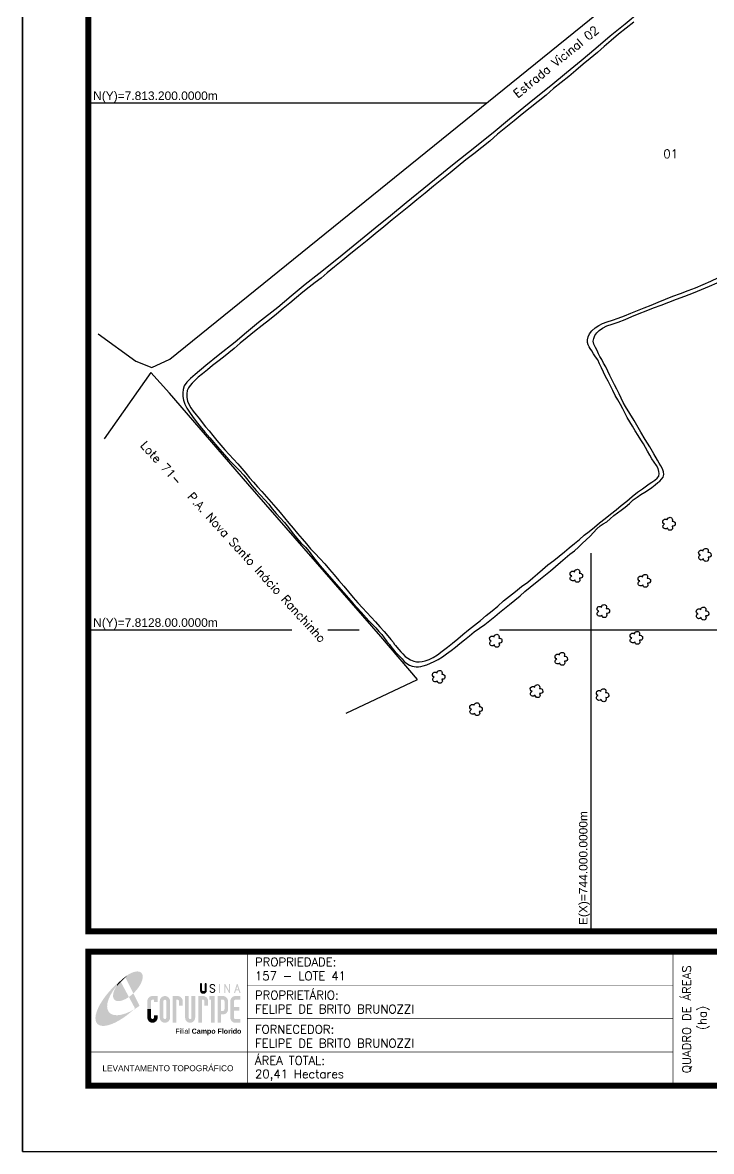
# Model space of a CAD drawing. Extents: x 743568 to 744618, y 7812404 to 7813889.
# Drawn here: x 743568 to 744091, y 7812404 to 7813261 of the extents above; entities that cross this region are included whole.
import ezdxf
from ezdxf.enums import TextEntityAlignment as Align

# ---------------------------------------------------------------- set-up
doc = ezdxf.new("R2010")
doc.units = 0
doc.linetypes.add('CONTINUO', pattern=[0])
doc.linetypes.add('LIN0', pattern=[0])
for name, color, linetype in [('0114000157', 1, 'Continuous'), ('0114000157001', 5, 'Continuous'), ('_SIMBOLO ARVORE', 118, 'Continuous'), ('MALHA', 8, 'Continuous'), ('MARGEM', 5, 'Continuous'), ('TEXTO', 7, 'Continuous'), ('TEXTO CONFRONTANTES', 7, 'Continuous'), ('TEXTO_NUN_TAL', 7, 'Continuous')]:
    doc.layers.add(name, color=color, linetype=linetype)
doc.layers.add('TEXTO_DIVERSOS', color=7, linetype='Continuous', lineweight=5)
doc.styles.add('ARIAL', font='arial.ttf')
doc.styles.add('Simplex', font='simplex.shx')
doc.styles.get("Standard").update_dxf_attribs({"font": 'arial.ttf'})

# ---------------------------------------------------------------- blocks, each defined once
blk = doc.blocks.new('A$C78F83FB3')
at = {"layer": 'MARGEM'}
h = blk.add_hatch(color=20, dxfattribs=at)
edge = h.paths.add_edge_path()
edge.add_ellipse((19.49, 23.77), major_axis=(-6.68, -6.67), ratio=0.469426, start_angle=292.7328, end_angle=601.2579)
edge.add_ellipse((22.83, 22.05), major_axis=(12.64, 11.29), ratio=0.457614, start_angle=79.9069, end_angle=107.9139)
edge = h.paths.add_edge_path()
edge.add_ellipse((18.28, 18.7), major_axis=(13.95, 13.59), ratio=0.386848, start_angle=63.9612, end_angle=264.5993)
edge.add_ellipse((22.83, 22.05), major_axis=(12.64, 11.29), ratio=0.457614, start_angle=107.9139, end_angle=245.1182, ccw=False)
edge.add_ellipse((19.49, 23.77), major_axis=(-6.68, -6.67), ratio=0.469426, start_angle=241.2579, end_angle=292.7328, ccw=False)
for color, points in [(20, [(15.46, 26.12), (14.17, 24.81), (14.06, 24.24), (14.39, 23.97), (14.67, 24.54), (19.47, 29.32), (18.48, 28.66), (17.31, 27.78)]), (7, [(58.42, 24.9), (57.9, 24.9), (57.9, 21.73, -0.414214), (57.15, 20.98), (56.84, 20.98, -0.414214), (56.09, 21.73), (56.09, 24.9), (55.57, 24.9), (55.57, 21.73, 0.414214), (56.84, 20.46), (57.15, 20.46, 0.414214), (58.42, 21.73)]), (7, [(61.7, 24.9), (61.23, 24.9, 0.396318), (60.04, 23.78), (60.04, 23.72, 0.151912), (60.39, 22.97), (60.46, 22.92), (62.18, 22), (62.85, 21.83, 0.12407), (62.51, 22.42), (60.75, 23.36, -0.13192), (60.56, 23.77, -0.385578), (61.23, 24.37), (61.7, 24.37, -0.414214), (62.37, 23.7), (62.89, 23.7, 0.414214)]), (7, [(62.37, 23.7), (62.89, 23.7, 0.414214), (61.7, 24.9), (61.23, 24.9, 0.396318), (60.04, 23.78), (60.04, 23.72, 0.151912), (60.39, 22.97), (60.46, 22.92), (62.18, 22), (62.18, 22, -0.131921), (62.37, 21.59, -0.385578), (61.7, 20.98), (61.23, 20.98, -0.414214), (60.56, 21.65), (60.04, 21.65, 0.414214), (61.23, 20.46), (61.7, 20.46, 0.402546), (62.89, 21.61, 0.165292), (62.51, 22.42), (60.75, 23.36, -0.13192), (60.56, 23.77, -0.385578), (61.23, 24.37), (61.7, 24.37, -0.414214)]), (7, [(30.97, 12.46), (29.13, 12.46), (29.13, 8.21, 1), (34.29, 8.21), (34.29, 9.41), (32.45, 9.41), (32.45, 8.21, -1), (30.97, 8.21)])]:
    blk.add_hatch(color=color, dxfattribs=at).paths.add_polyline_path(points)
h = blk.add_hatch(color=7, dxfattribs=at)
h.paths.add_polyline_path([(65.24, 24.9), (64.72, 24.9), (64.72, 20.46), (65.24, 20.46)])
h.paths.add_polyline_path([(67.38, 20.46), (67.9, 20.46), (67.9, 23.74), (69.74, 20.46), (70.23, 20.46), (70.23, 24.9), (69.71, 24.9), (69.71, 21.58), (67.85, 24.9), (67.38, 24.9)])
h.paths.add_polyline_path([(72.17, 20.46), (72.72, 20.46), (73.14, 21.73), (74.49, 21.73), (74.9, 20.46), (75.45, 20.46), (74, 24.9), (73.62, 24.9)])
h.paths.add_polyline_path([(73.81, 23.8), (74.32, 22.25), (73.31, 22.25)], flags=16)
h = blk.add_hatch(color=7, dxfattribs=at)
h.paths.add_polyline_path([(31.71, 18.93, 0.414214), (29.13, 16.35), (29.13, 12.46), (30.97, 12.46), (30.97, 16.35, -0.414214), (31.71, 17.09), (32.45, 17.09), (32.45, 16.02), (34.29, 16.02), (34.29, 18.93)])
h.paths.add_polyline_path([(44.15, 17.09, -0.414214), (44.89, 16.35), (44.89, 14.1), (46.72, 14.1), (46.72, 16.17, 0.433937), (44.15, 18.93), (41.77, 18.93), (41.77, 12.46), (43.61, 12.46), (43.61, 17.09)])
h.paths.add_polyline_path([(43.61, 12.46), (41.77, 12.46), (41.77, 5.62), (43.61, 5.62)])
h.paths.add_polyline_path([(47.92, 12.46), (49.75, 12.46), (49.75, 18.93), (47.92, 18.93)])
h.paths.add_polyline_path([(52.91, 18.93), (51.08, 18.93), (51.08, 12.46), (52.91, 12.46)])
h.paths.add_polyline_path([(51.08, 8.12, -1), (49.75, 8.12), (49.75, 12.46), (47.92, 12.46), (47.92, 8.12, 1), (52.91, 8.12), (52.91, 12.46), (51.08, 12.46)])
h.paths.add_polyline_path([(54.41, 12.46), (56.25, 12.46), (56.25, 17.09), (56.79, 17.09, -0.414214), (57.53, 16.35), (57.53, 14.1), (59.36, 14.1), (59.36, 16.17, 0.433937), (56.79, 18.93), (54.41, 18.93)])
h.paths.add_polyline_path([(56.25, 12.46), (54.41, 12.46), (54.41, 5.62), (56.25, 5.62)])
h.paths.add_polyline_path([(60.73, 12.46), (62.58, 12.46), (62.58, 18.93), (60.02, 18.93), (60.02, 17.08), (60.73, 17.08)])
h.paths.add_polyline_path([(62.58, 12.46), (60.73, 12.46), (60.73, 5.62), (62.58, 5.62)])
h.paths.add_polyline_path([(64.06, 12.46), (65.82, 12.46), (65.82, 17.17), (66.66, 17.17, -0.450417), (67.48, 16.25), (67.48, 12.46), (69.24, 12.46, 0.002307), (69.24, 12.48, 0.005282), (69.23, 12.54, -0.000938), (69.23, 12.53), (69.23, 16.17, 0.433937), (66.66, 18.93), (64.06, 18.93)])
h.paths.add_polyline_path([(64.06, 5.62), (65.82, 5.62), (65.82, 9.77), (66.66, 9.77, 0.426056), (69.24, 12.46), (67.48, 12.46), (67.48, 12.45, -0.450417), (66.66, 11.53), (65.82, 11.53), (65.82, 12.46), (64.06, 12.46)])
h.paths.add_polyline_path([(70.37, 12.46), (74.87, 12.46), (74.87, 13.44), (72.21, 13.44), (72.21, 16.35, -0.414214), (72.95, 17.09), (75.38, 17.09), (75.38, 18.93), (72.95, 18.93, 0.414214), (70.37, 16.35)])
h.paths.add_polyline_path([(72.21, 11.62), (74.87, 11.62), (74.87, 12.46), (70.37, 12.46), (70.37, 8.21, 0.414214), (72.95, 5.62), (75.38, 5.62), (75.38, 7.47), (72.95, 7.47, -0.414214), (72.21, 8.21)])
h = blk.add_hatch(color=7, dxfattribs=at)
h.paths.add_polyline_path([(35.29, 16.35), (35.29, 8.21, 1), (40.46, 8.21, 0.016978), (40.45, 8.38), (40.45, 16.17, 0.433937), (37.88, 18.93), (37.87, 18.93, 0.41391)])
h.paths.add_polyline_path([(38.62, 16.35), (38.62, 8.21, -1), (37.13, 8.21), (37.13, 16.35, -1)], flags=16)
at = {"layer": 'MARGEM', "color": 7}
blk.add_lwpolyline([(58.42, 24.9), (57.9, 24.9), (57.9, 21.73, -0.414214), (57.15, 20.98), (56.84, 20.98, -0.414214), (56.09, 21.73), (56.09, 24.9), (55.57, 24.9), (55.57, 21.73, 0.414214), (56.84, 20.46), (57.15, 20.46, 0.414214), (58.42, 21.73), (58.42, 24.9)], format="xyb", close=True, dxfattribs=at)
at = {"layer": 'MARGEM', "color": 252, "insert": (43.05, 2.72), "char_height": 2.5, "attachment_point": 1, "style": 'ARIAL'}
blk.add_mtext_dynamic_manual_height_columns('Filial {\\fArial|b1|i0|c0|p34;Campo Florido}', width=33.0271, gutter_width=2.46, heights=[2.95], dxfattribs=at)

msp = doc.modelspace()

# ---------------------------------------------------------------- linework, layer by layer
at = {"color": 8}
for p, q in [((743618.13, 7813200), (743920.59, 7813200)), ((744000, 7812571.12), (744000, 7812858.15)), ((743618.13, 7812800), (743772.58, 7812800)), ((743800.07, 7812800), (743823.77, 7812800)), ((743930.27, 7812800), (744568.13, 7812800))]:
    msp.add_line(p, q, dxfattribs=at)
for points in [[(743625.66, 7813024.63), (743654.27, 7813003.92), (743666.38, 7812999.11), (743680.04, 7813005.38), (744252.53, 7813468.56), (744176.29, 7813452.41), (744140.96, 7813446.1), (744105.05, 7813447.7), (743909.58, 7813463.45)], [(743813.87, 7812736.71), (743867.96, 7812762.23), (743840.24, 7812794.79), (743739.17, 7812910.89), (743679.8, 7812979.54), (743665.57, 7812995.34), (743630.21, 7812945)]]:
    msp.add_lwpolyline(points)
at = {"layer": '0114000157'}
msp.add_lwpolyline([(744036.57, 7813268.93), (744025.76, 7813259.84), (744014.43, 7813250.78), (744003.43, 7813241.37), (743992.28, 7813231.9), (743981.15, 7813222.86), (743969.22, 7813212.97), (743956.81, 7813203.06), (743937.86, 7813187.69), (743925.51, 7813177.3), (743906.71, 7813162.51), (743894.76, 7813152.66), (743876.81, 7813138.32), (743859.34, 7813124.05), (743847.6, 7813114.37), (743835.98, 7813104.9), (743824.81, 7813095.88), (743808.03, 7813082.1), (743793.09, 7813070.32), (743782.78, 7813062.2), (743772.1, 7813053.39), (743761.92, 7813044.82), (743747.22, 7813033.34), (743738.29, 7813025.66), (743729.61, 7813018.39), (743716.77, 7813008.31), (743707.43, 7813000.69), (743699.08, 7812993.79), (743695.69, 7812990.85), (743692.82, 7812988.09), (743690.95, 7812985.23), (743690.11, 7812982.53), (743689.83, 7812979.92), (743689.95, 7812977.16), (743690.39, 7812974.33), (743691.48, 7812971.43), (743692.82, 7812968.27), (743694.82, 7812965.17), (743697.26, 7812961.93), (743699.9, 7812958.25), (743703.02, 7812954.23), (743706.55, 7812949.97), (743710.32, 7812945.67), (743717.77, 7812937.1), (743724.99, 7812928.76), (743728.87, 7812924.9), (743732.73, 7812921.2), (743736.16, 7812917.36), (743739.29, 7812913.5), (743742.25, 7812909.55), (743745.55, 7812905.81), (743748.95, 7812902.23), (743752.14, 7812898.67), (743755.1, 7812895.38), (743757.71, 7812891.9), (743760.62, 7812888.36), (743763.84, 7812884.93), (743767.07, 7812881.4), (743770, 7812877.63), (743772.91, 7812873.74), (743776.15, 7812869.8), (743779.55, 7812865.98), (743783, 7812862.61), (743785.78, 7812859.47), (743788.38, 7812855.96), (743791.22, 7812852.27), (743794.21, 7812848.55), (743797.58, 7812844.62), (743804.57, 7812836.69), (743811.9, 7812828.35), (743819.19, 7812819.94), (743825.31, 7812813.39), (743831.02, 7812806.89), (743833.85, 7812804.12), (743836.39, 7812801.41), (743838.79, 7812798.79), (743840.85, 7812796.34), (743842.76, 7812793.78), (743844.71, 7812791.19), (743846.67, 7812788.74), (743848.57, 7812786.36), (743850.41, 7812784.16), (743852.3, 7812782.03), (743854.29, 7812779.85), (743856.31, 7812777.82), (743858.04, 7812776.02), (743859.94, 7812774.38), (743861.92, 7812773.1), (743864.09, 7812772.4), (743865.46, 7812772.19), (743866.96, 7812771.98), (743868.83, 7812771.93), (743870.47, 7812772.14), (743872.47, 7812772.53), (743875.08, 7812773.31), (743878.02, 7812774.53), (743880.75, 7812775.86), (743883.83, 7812777.53), (743886.98, 7812779.57), (743890.2, 7812781.72), (743893.51, 7812784.19), (743896.87, 7812786.72), (743900.19, 7812789.5), (743903.8, 7812792.38), (743907.43, 7812795.4), (743911.12, 7812798.33), (743915.1, 7812801.26), (743919.12, 7812804.02), (743922.97, 7812806.96), (743926.68, 7812809.96), (743930.34, 7812813.09), (743934.05, 7812816.06), (743937.88, 7812819.25), (743941.96, 7812822.44), (743945.92, 7812825.84), (743949.64, 7812829.19), (743953.6, 7812832.42), (743961.42, 7812838.66), (743969.12, 7812844.87), (743976.71, 7812851.39), (743983.85, 7812857.39), (743987.25, 7812860.05), (743990.26, 7812862.85), (743993.24, 7812865.52), (743996.22, 7812868.29), (743999.26, 7812871.14), (744004.37, 7812876.58), (744006.72, 7812878.89), (744009.09, 7812880.42), (744011.74, 7812882.03), (744014.32, 7812884.28), (744017.14, 7812886.69), (744022.8, 7812890.86), (744025.83, 7812893.21), (744028.94, 7812895.94), (744031.88, 7812898.55), (744034.81, 7812900.67), (744037.71, 7812902.65), (744040.62, 7812904.57), (744043.43, 7812906.27), (744046.14, 7812908.13), (744048.6, 7812910), (744050.65, 7812911.71), (744051.99, 7812912.94), (744053.35, 7812914.25), (744054.53, 7812915.96), (744055.11, 7812917.96), (744054.96, 7812920.05), (744054.21, 7812922.32), (744052.9, 7812924.44), (744051.56, 7812926.47), (744050.31, 7812928.66), (744047.52, 7812933.61), (744044.51, 7812938.84), (744041.09, 7812944.5), (744037.67, 7812950.12), (744032.57, 7812958.9), (744029.3, 7812964.17), (744026.04, 7812969.6), (744024.37, 7812972.55), (744022.84, 7812975.89), (744021.11, 7812979.19), (744019.49, 7812982.64), (744017.7, 7812986.06), (744016.01, 7812989.45), (744014.23, 7812992.99), (744012.59, 7812996.36), (744010.97, 7812999.64), (744009.42, 7813002.47), (744007.99, 7813005.1), (744006.62, 7813007.43), (744005.64, 7813009.56), (744004.39, 7813011.97), (744003.21, 7813014.23), (744001.97, 7813016.78), (744001.56, 7813019.07), (744001.88, 7813021.22), (744002.84, 7813023.42), (744004.17, 7813025.39), (744006.02, 7813027.32), (744008.54, 7813029.11), (744011.73, 7813030.78), (744015.79, 7813032.15), (744020.54, 7813033.57), (744025.67, 7813035.57), (744030.85, 7813037.84), (744036.3, 7813040.05), (744041.82, 7813042.22), (744047.34, 7813044.37), (744053.13, 7813046.5), (744058.89, 7813048.83), (744064.85, 7813051.12), (744071.09, 7813053.38), (744077.6, 7813055.88), (744083.83, 7813058.37), (744089.72, 7813060.8), (744095.52, 7813063.36)], dxfattribs=at)
at = {"layer": '0114000157001'}
msp.add_lwpolyline([(744032.28, 7813261.36), (744026.49, 7813256.8), (744020.82, 7813252.15), (744015.22, 7813247.5), (744009.86, 7813242.95), (744004.75, 7813238.21), (743999.18, 7813233.83), (743993.77, 7813229.38), (743988.32, 7813224.73), (743982.93, 7813220.08), (743977.24, 7813215.62), (743971.45, 7813210.91), (743965.69, 7813206.03), (743959.72, 7813201.18), (743953.61, 7813196.35), (743947.63, 7813191.47), (743941.47, 7813186.5), (743935.18, 7813181.32), (743928.92, 7813176.19), (743922.94, 7813171.06), (743916.8, 7813166.09), (743910.75, 7813161.5), (743904.83, 7813156.81), (743898.98, 7813152.05), (743892.89, 7813147.04), (743886.53, 7813141.97), (743880.16, 7813136.83), (743873.89, 7813131.51), (743867.66, 7813126.45), (743861.41, 7813121.4), (743855.24, 7813116.25), (743848.88, 7813111.17), (743842.39, 7813106.03), (743836.03, 7813100.72), (743829.77, 7813095.61), (743823.54, 7813090.61), (743817.39, 7813085.67), (743811.3, 7813080.58), (743805.14, 7813075.67), (743799.51, 7813071.07), (743794.81, 7813067.1), (743790.37, 7813063.73), (743785.75, 7813060.24), (743781.04, 7813056.31), (743776.15, 7813052.21), (743771.11, 7813048.01), (743766.11, 7813043.88), (743760.95, 7813039.68), (743755.54, 7813035.37), (743750.02, 7813030.94), (743744.35, 7813026.42), (743738.66, 7813021.82), (743733.41, 7813017.55), (743728.92, 7813013.65), (743724.78, 7813010.28), (743720.72, 7813007.01), (743716.51, 7813003.74), (743712.45, 7813000.56), (743708.59, 7812997.46), (743704.89, 7812994.43), (743701.58, 7812991.71), (743698.97, 7812989.33), (743696.94, 7812987.33), (743695.4, 7812985.57), (743694.21, 7812983.82), (743693.23, 7812981.69), (743692.76, 7812979.19), (743692.9, 7812976.26), (743693.43, 7812973.53), (743694.36, 7812971.2), (743695.81, 7812968.62), (743697.73, 7812966.04), (743700.06, 7812963.2), (743702.42, 7812960.22), (743704.61, 7812957.28), (743707.03, 7812954.17), (743709.82, 7812950.95), (743712.6, 7812947.48), (743715.61, 7812943.84), (743718.66, 7812940.15), (743721.76, 7812936.6), (743725, 7812933.15), (743728.22, 7812929.65), (743731.52, 7812926.02), (743734.66, 7812922.39), (743737.59, 7812918.9), (743740.51, 7812915.44), (743743.42, 7812912.02), (743746.5, 7812908.55), (743749.95, 7812904.96), (743753.45, 7812900.98), (743756.94, 7812896.93), (743760.36, 7812892.93), (743763.67, 7812888.93), (743766.96, 7812884.89), (743770.37, 7812881.05), (743773.65, 7812877.03), (743777.02, 7812873.02), (743780.41, 7812869.01), (743783.67, 7812865.26), (743786.81, 7812861.56), (743790.29, 7812857.92), (743793.9, 7812854.05), (743797.56, 7812850.02), (743801.17, 7812845.87), (743804.79, 7812841.67), (743808.44, 7812837.44), (743812.09, 7812833.12), (743815.69, 7812828.79), (743819.24, 7812824.52), (743822.87, 7812820.41), (743826.35, 7812816.71), (743829.51, 7812813.12), (743832.75, 7812809.64), (743836.17, 7812806), (743839.44, 7812802.31), (743842.66, 7812798.72), (743845.44, 7812795.35), (743847.86, 7812792.54), (743849.77, 7812790.24), (743850.43, 7812789.18), (743851.23, 7812788.13), (743852.39, 7812786.74), (743853.94, 7812785.14), (743855.46, 7812783.32), (743856.96, 7812781.61), (743858.81, 7812779.75), (743860.73, 7812778.32), (743862.85, 7812777.07), (743865.3, 7812776.11), (743867.29, 7812775.65), (743869.45, 7812775.63), (743871.5, 7812775.82), (743873.95, 7812776.42), (743876.97, 7812777.55), (743880, 7812779.06), (743883.26, 7812781.04), (743886.92, 7812783.82), (743890.75, 7812786.85), (743894.64, 7812789.94), (743898.6, 7812793.12), (743902.58, 7812796.52), (743906.87, 7812799.94), (743911.31, 7812803.47), (743915.78, 7812807.07), (743920.29, 7812810.8), (743924.71, 7812814.4), (743929.11, 7812818.03), (743933.43, 7812821.93), (743937.99, 7812825.64), (743942.57, 7812829.18), (743947.14, 7812832.79), (743951.73, 7812836.18), (743955.59, 7812839.38), (743959.12, 7812842.51), (743963, 7812845.83), (743967.14, 7812849.21), (743971.5, 7812852.57), (743975.64, 7812855.93), (743979.65, 7812859.22), (743983.33, 7812862.3), (743987.2, 7812865.4), (743991.03, 7812868.46), (743994.71, 7812871.76), (743998.46, 7812874.67), (744002.43, 7812877.95), (744006.39, 7812881.27), (744010.52, 7812884.43), (744014.59, 7812887.76), (744018.82, 7812891.11), (744022.81, 7812894.33), (744027.01, 7812897.75), (744031.05, 7812901.26), (744035.2, 7812904.37), (744038.91, 7812907.07), (744042.03, 7812909.25), (744044.11, 7812910.73), (744046.04, 7812912), (744048.23, 7812913.5), (744050.1, 7812915.09), (744051.25, 7812916.67), (744051.64, 7812918.54), (744051.4, 7812920.22), (744050.73, 7812922.4), (744049.49, 7812924.85), (744047.89, 7812927.36), (744046.13, 7812929.85), (744044.39, 7812932.69), (744042.81, 7812935.59), (744041.11, 7812938.48), (744039.62, 7812941.26), (744037.73, 7812944.31), (744035.63, 7812947.58), (744033.48, 7812950.99), (744031.34, 7812954.59), (744029.42, 7812957.92), (744027.41, 7812961.25), (744025.62, 7812964.64), (744024.04, 7812967.64), (744022.23, 7812970.99), (744020.23, 7812974.5), (744018.15, 7812978.01), (744016.33, 7812981.65), (744014.58, 7812985.29), (744012.85, 7812988.82), (744010.96, 7812992.24), (744009.3, 7812995.7), (744007.69, 7812998.98), (744006.32, 7813001.92), (744004.92, 7813004.85), (744003.31, 7813007.18), (744001.79, 7813009.45), (744000.37, 7813011.82), (743999.27, 7813013.58), (743998.48, 7813014.86), (743997.66, 7813016.33), (743997.23, 7813018.23), (743997.1, 7813020.15), (743997.68, 7813022.38), (743998.73, 7813024.66), (744000.49, 7813026.94), (744003.11, 7813029.25), (744005.82, 7813031.06), (744008.67, 7813032.64), (744012.2, 7813033.79), (744016.1, 7813035.07), (744020.46, 7813036.56), (744025.21, 7813038.39), (744030.06, 7813040.41), (744035.02, 7813042.41), (744040.15, 7813044.38), (744045.46, 7813046.47), (744050.84, 7813048.71), (744056.33, 7813051.03), (744062.08, 7813053.31), (744067.79, 7813055.44), (744073.5, 7813057.57), (744079.26, 7813059.73), (744084.94, 7813062.19), (744090.75, 7813064.77), (744096.77, 7813067.4)], dxfattribs=at)
at = {"layer": '_SIMBOLO ARVORE', "linetype": 'CONTINUO'}
for points in [[(744058, 7812877.4, 0), (744057.16, 7812876.69, 0), (744056.08, 7812876.56, 0), (744055.31, 7812876.86, 0), (744054.76, 7812877.4, 0), (744054.54, 7812878.01, 0), (744054.48, 7812878.92, 0), (744054.77, 7812879.49, 0), (744055.08, 7812879.91, 0), (744055.7, 7812880.33, 0), (744055.31, 7812880.46, 0), (744054.92, 7812880.78, 0), (744054.46, 7812881.51, 0), (744054.37, 7812882.37, 0), (744054.71, 7812883.26, 0), (744055.05, 7812883.58, 0), (744055.69, 7812883.97, 0), (744056.35, 7812884.06, 0), (744056.88, 7812883.98, 0), (744057.31, 7812883.79, 0), (744057.77, 7812883.38, 0), (744057.9, 7812884.16, 0), (744058.02, 7812884.48, 0), (744058.37, 7812884.91, 0), (744058.88, 7812885.1, 0), (744059.38, 7812885.32, 0), (744059.94, 7812885.38, 0), (744060.47, 7812885.3, 0), (744060.91, 7812885.07, 0), (744061.23, 7812884.72, 0), (744061.51, 7812884.17, 0), (744061.62, 7812883.55, 0), (744061.36, 7812882.45, 0), (744062.14, 7812882.46, 0), (744062.77, 7812882.31, 0), (744063.38, 7812881.83, 0), (744063.71, 7812881.45, 0), (744063.8, 7812879.93, 0), (744063.43, 7812879.26, 0), (744062.93, 7812878.8, 0), (744062.16, 7812878.6, 0), (744061.48, 7812878.66, 0), (744061.84, 7812877.24, 0), (744061.67, 7812876.64, 0), (744061.26, 7812876.06, 0), (744060.81, 7812875.7, 0), (744060.17, 7812875.55, 0), (744059.54, 7812875.58, 0), (744059.06, 7812875.72, 0), (744058.52, 7812876.25, 0), (744058.14, 7812876.74, 0), (744058.03, 7812877.47, 0)], [(744085.22, 7812853.81, 0), (744084.37, 7812853.1, 0), (744083.29, 7812852.97, 0), (744082.52, 7812853.27, 0), (744081.98, 7812853.81, 0), (744081.75, 7812854.42, 0), (744081.69, 7812855.33, 0), (744081.98, 7812855.9, 0), (744082.29, 7812856.33, 0), (744082.92, 7812856.75, 0), (744082.52, 7812856.87, 0), (744082.13, 7812857.2, 0), (744081.67, 7812857.92, 0), (744081.59, 7812858.78, 0), (744081.92, 7812859.67, 0), (744082.27, 7812860, 0), (744082.9, 7812860.38, 0), (744083.57, 7812860.47, 0), (744084.1, 7812860.4, 0), (744084.52, 7812860.2, 0), (744084.98, 7812859.79, 0), (744085.12, 7812860.58, 0), (744085.24, 7812860.89, 0), (744085.58, 7812861.33, 0), (744086.09, 7812861.51, 0), (744086.59, 7812861.74, 0), (744087.16, 7812861.79, 0), (744087.69, 7812861.71, 0), (744088.12, 7812861.48, 0), (744088.44, 7812861.14, 0), (744088.72, 7812860.58, 0), (744088.83, 7812859.96, 0), (744088.58, 7812858.86, 0), (744089.35, 7812858.87, 0), (744089.99, 7812858.72, 0), (744090.59, 7812858.24, 0), (744090.92, 7812857.86, 0), (744091.01, 7812856.35, 0), (744090.64, 7812855.67, 0), (744090.15, 7812855.22, 0), (744089.37, 7812855.01, 0), (744088.69, 7812855.07, 0), (744089.05, 7812853.65, 0), (744088.89, 7812853.05, 0), (744088.48, 7812852.47, 0), (744088.03, 7812852.12, 0), (744087.39, 7812851.96, 0), (744086.75, 7812852, 0), (744086.28, 7812852.13, 0), (744085.73, 7812852.67, 0), (744085.36, 7812853.15, 0), (744085.25, 7812853.88, 0)], [(743987.6, 7812837.92, 0), (743986.75, 7812837.21, 0), (743985.67, 7812837.08, 0), (743984.9, 7812837.38, 0), (743984.36, 7812837.92, 0), (743984.13, 7812838.53, 0), (743984.07, 7812839.44, 0), (743984.37, 7812840.01, 0), (743984.68, 7812840.43, 0), (743985.3, 7812840.86, 0), (743984.9, 7812840.98, 0), (743984.51, 7812841.3, 0), (743984.05, 7812842.03, 0), (743983.97, 7812842.89, 0), (743984.3, 7812843.78, 0), (743984.65, 7812844.1, 0), (743985.28, 7812844.49, 0), (743985.95, 7812844.58, 0), (743986.48, 7812844.5, 0), (743986.9, 7812844.31, 0), (743987.36, 7812843.9, 0), (743987.5, 7812844.68, 0), (743987.62, 7812845, 0), (743987.96, 7812845.43, 0), (743988.48, 7812845.62, 0), (743988.98, 7812845.84, 0), (743989.54, 7812845.9, 0), (743990.07, 7812845.82, 0), (743990.5, 7812845.59, 0), (743990.82, 7812845.24, 0), (743991.11, 7812844.69, 0), (743991.22, 7812844.07, 0), (743990.96, 7812842.97, 0), (743991.73, 7812842.98, 0), (743992.37, 7812842.83, 0), (743992.97, 7812842.35, 0), (743993.3, 7812841.97, 0), (743993.4, 7812840.46, 0), (743993.02, 7812839.78, 0), (743992.53, 7812839.33, 0), (743991.75, 7812839.12, 0), (743991.07, 7812839.18, 0), (743991.44, 7812837.76, 0), (743991.27, 7812837.16, 0), (743990.86, 7812836.58, 0), (743990.41, 7812836.22, 0), (743989.77, 7812836.07, 0), (743989.13, 7812836.11, 0), (743988.66, 7812836.24, 0), (743988.11, 7812836.78, 0), (743987.74, 7812837.26, 0), (743987.63, 7812837.99, 0)], [(744039.21, 7812834.1, 0), (744038.36, 7812833.39, 0), (744037.28, 7812833.26, 0), (744036.51, 7812833.56, 0), (744035.97, 7812834.1, 0), (744035.74, 7812834.71, 0), (744035.68, 7812835.62, 0), (744035.97, 7812836.19, 0), (744036.28, 7812836.61, 0), (744036.91, 7812837.04, 0), (744036.51, 7812837.16, 0), (744036.12, 7812837.48, 0), (744035.66, 7812838.21, 0), (744035.58, 7812839.07, 0), (744035.91, 7812839.96, 0), (744036.26, 7812840.28, 0), (744036.89, 7812840.67, 0), (744037.56, 7812840.76, 0), (744038.09, 7812840.68, 0), (744038.51, 7812840.49, 0), (744038.97, 7812840.08, 0), (744039.11, 7812840.86, 0), (744039.23, 7812841.18, 0), (744039.57, 7812841.61, 0), (744040.08, 7812841.8, 0), (744040.58, 7812842.02, 0), (744041.15, 7812842.08, 0), (744041.68, 7812842, 0), (744042.11, 7812841.77, 0), (744042.43, 7812841.42, 0), (744042.71, 7812840.87, 0), (744042.82, 7812840.25, 0), (744042.57, 7812839.15, 0), (744043.34, 7812839.16, 0), (744043.98, 7812839.01, 0), (744044.58, 7812838.53, 0), (744044.91, 7812838.15, 0), (744045, 7812836.64, 0), (744044.63, 7812835.96, 0), (744044.14, 7812835.5, 0), (744043.36, 7812835.3, 0), (744042.68, 7812835.36, 0), (744043.04, 7812833.94, 0), (744042.88, 7812833.34, 0), (744042.47, 7812832.76, 0), (744042.02, 7812832.4, 0), (744041.38, 7812832.25, 0), (744040.74, 7812832.28, 0), (744040.27, 7812832.42, 0), (744039.72, 7812832.96, 0), (744039.35, 7812833.44, 0), (744039.24, 7812834.17, 0)], [(744008.05, 7812811.13, 0), (744007.2, 7812810.42, 0), (744006.12, 7812810.3, 0), (744005.35, 7812810.59, 0), (744004.81, 7812811.13, 0), (744004.58, 7812811.74, 0), (744004.52, 7812812.65, 0), (744004.82, 7812813.22, 0), (744005.13, 7812813.65, 0), (744005.75, 7812814.07, 0), (744005.35, 7812814.2, 0), (744004.96, 7812814.52, 0), (744004.5, 7812815.24, 0), (744004.42, 7812816.1, 0), (744004.75, 7812817, 0), (744005.1, 7812817.32, 0), (744005.73, 7812817.7, 0), (744006.4, 7812817.79, 0), (744006.93, 7812817.72, 0), (744007.35, 7812817.52, 0), (744007.81, 7812817.11, 0), (744007.95, 7812817.9, 0), (744008.07, 7812818.21, 0), (744008.41, 7812818.65, 0), (744008.93, 7812818.84, 0), (744009.43, 7812819.06, 0), (744009.99, 7812819.11, 0), (744010.52, 7812819.03, 0), (744010.95, 7812818.81, 0), (744011.28, 7812818.46, 0), (744011.56, 7812817.9, 0), (744011.67, 7812817.28, 0), (744011.41, 7812816.18, 0), (744012.18, 7812816.2, 0), (744012.82, 7812816.04, 0), (744013.42, 7812815.57, 0), (744013.76, 7812815.18, 0), (744013.85, 7812813.67, 0), (744013.47, 7812812.99, 0), (744012.98, 7812812.54, 0), (744012.2, 7812812.33, 0), (744011.52, 7812812.39, 0), (744011.89, 7812810.98, 0), (744011.72, 7812810.37, 0), (744011.31, 7812809.8, 0), (744010.86, 7812809.44, 0), (744010.22, 7812809.28, 0), (744009.58, 7812809.32, 0), (744009.11, 7812809.45, 0), (744008.56, 7812809.99, 0), (744008.19, 7812810.47, 0), (744008.08, 7812811.21, 0)], [(744083.43, 7812809.27, 0), (744082.58, 7812808.56, 0), (744081.5, 7812808.43, 0), (744080.73, 7812808.73, 0), (744080.18, 7812809.27, 0), (744079.96, 7812809.88, 0), (744079.9, 7812810.79, 0), (744080.19, 7812811.36, 0), (744080.5, 7812811.79, 0), (744081.12, 7812812.21, 0), (744080.73, 7812812.33, 0), (744080.34, 7812812.66, 0), (744079.88, 7812813.38, 0), (744079.8, 7812814.24, 0), (744080.13, 7812815.13, 0), (744080.47, 7812815.46, 0), (744081.11, 7812815.84, 0), (744081.77, 7812815.93, 0), (744082.31, 7812815.86, 0), (744082.73, 7812815.66, 0), (744083.19, 7812815.25, 0), (744083.33, 7812816.04, 0), (744083.44, 7812816.35, 0), (744083.79, 7812816.79, 0), (744084.3, 7812816.97, 0), (744084.8, 7812817.2, 0), (744085.36, 7812817.25, 0), (744085.9, 7812817.17, 0), (744086.33, 7812816.94, 0), (744086.65, 7812816.6, 0), (744086.93, 7812816.04, 0), (744087.04, 7812815.42, 0), (744086.79, 7812814.32, 0), (744087.56, 7812814.33, 0), (744088.2, 7812814.18, 0), (744088.8, 7812813.7, 0), (744089.13, 7812813.32, 0), (744089.22, 7812811.81, 0), (744088.85, 7812811.13, 0), (744088.36, 7812810.68, 0), (744087.58, 7812810.47, 0), (744086.9, 7812810.53, 0), (744087.26, 7812809.11, 0), (744087.09, 7812808.51, 0), (744086.68, 7812807.93, 0), (744086.23, 7812807.58, 0), (744085.59, 7812807.42, 0), (744084.96, 7812807.46, 0), (744084.48, 7812807.59, 0), (744083.94, 7812808.13, 0), (744083.57, 7812808.61, 0), (744083.45, 7812809.34, 0)], [(743926.44, 7812788.57, 0), (743925.59, 7812787.86, 0), (743924.51, 7812787.73, 0), (743923.74, 7812788.03, 0), (743923.19, 7812788.57, 0), (743922.97, 7812789.18, 0), (743922.91, 7812790.09, 0), (743923.2, 7812790.66, 0), (743923.51, 7812791.09, 0), (743924.13, 7812791.51, 0), (743923.74, 7812791.63, 0), (743923.35, 7812791.96, 0), (743922.89, 7812792.68, 0), (743922.81, 7812793.54, 0), (743923.14, 7812794.43, 0), (743923.48, 7812794.76, 0), (743924.12, 7812795.14, 0), (743924.78, 7812795.23, 0), (743925.32, 7812795.16, 0), (743925.74, 7812794.96, 0), (743926.2, 7812794.55, 0), (743926.34, 7812795.34, 0), (743926.45, 7812795.65, 0), (743926.8, 7812796.09, 0), (743927.31, 7812796.27, 0), (743927.81, 7812796.5, 0), (743928.37, 7812796.55, 0), (743928.91, 7812796.47, 0), (743929.34, 7812796.24, 0), (743929.66, 7812795.9, 0), (743929.94, 7812795.34, 0), (743930.05, 7812794.72, 0), (743929.79, 7812793.62, 0), (743930.57, 7812793.63, 0), (743931.2, 7812793.48, 0), (743931.81, 7812793, 0), (743932.14, 7812792.62, 0), (743932.23, 7812791.11, 0), (743931.86, 7812790.43, 0), (743931.36, 7812789.98, 0), (743930.59, 7812789.77, 0), (743929.91, 7812789.83, 0), (743930.27, 7812788.41, 0), (743930.1, 7812787.81, 0), (743929.69, 7812787.23, 0), (743929.24, 7812786.88, 0), (743928.6, 7812786.72, 0), (743927.97, 7812786.76, 0), (743927.49, 7812786.89, 0), (743926.95, 7812787.43, 0), (743926.58, 7812787.91, 0), (743926.46, 7812788.64, 0)], [(744033.16, 7812790.82, 0), (744032.31, 7812790.11, 0), (744031.23, 7812789.98, 0), (744030.46, 7812790.28, 0), (744029.92, 7812790.82, 0), (744029.69, 7812791.43, 0), (744029.63, 7812792.34, 0), (744029.93, 7812792.91, 0), (744030.24, 7812793.33, 0), (744030.86, 7812793.75, 0), (744030.46, 7812793.88, 0), (744030.07, 7812794.2, 0), (744029.61, 7812794.93, 0), (744029.53, 7812795.79, 0), (744029.86, 7812796.68, 0), (744030.21, 7812797, 0), (744030.84, 7812797.39, 0), (744031.51, 7812797.48, 0), (744032.04, 7812797.4, 0), (744032.46, 7812797.21, 0), (744032.92, 7812796.8, 0), (744033.06, 7812797.58, 0), (744033.18, 7812797.9, 0), (744033.52, 7812798.33, 0), (744034.04, 7812798.52, 0), (744034.54, 7812798.74, 0), (744035.1, 7812798.8, 0), (744035.63, 7812798.72, 0), (744036.06, 7812798.49, 0), (744036.39, 7812798.14, 0), (744036.67, 7812797.59, 0), (744036.78, 7812796.97, 0), (744036.52, 7812795.87, 0), (744037.29, 7812795.88, 0), (744037.93, 7812795.73, 0), (744038.53, 7812795.25, 0), (744038.87, 7812794.87, 0), (744038.96, 7812793.35, 0), (744038.58, 7812792.68, 0), (744038.09, 7812792.22, 0), (744037.31, 7812792.02, 0), (744036.63, 7812792.08, 0), (744037, 7812790.66, 0), (744036.83, 7812790.06, 0), (744036.42, 7812789.48, 0), (744035.97, 7812789.12, 0), (744035.33, 7812788.97, 0), (744034.69, 7812789, 0), (744034.22, 7812789.14, 0), (744033.67, 7812789.67, 0), (744033.3, 7812790.16, 0), (744033.19, 7812790.89, 0)], [(743976.13, 7812774.88, 0), (743975.28, 7812774.17, 0), (743974.2, 7812774.04, 0), (743973.43, 7812774.34, 0), (743972.89, 7812774.88, 0), (743972.66, 7812775.49, 0), (743972.6, 7812776.4, 0), (743972.9, 7812776.97, 0), (743973.21, 7812777.4, 0), (743973.83, 7812777.82, 0), (743973.43, 7812777.94, 0), (743973.04, 7812778.27, 0), (743972.58, 7812778.99, 0), (743972.5, 7812779.85, 0), (743972.83, 7812780.74, 0), (743973.18, 7812781.07, 0), (743973.81, 7812781.45, 0), (743974.48, 7812781.54, 0), (743975.01, 7812781.47, 0), (743975.43, 7812781.27, 0), (743975.89, 7812780.86, 0), (743976.03, 7812781.65, 0), (743976.15, 7812781.96, 0), (743976.49, 7812782.4, 0), (743977.01, 7812782.58, 0), (743977.51, 7812782.81, 0), (743978.07, 7812782.86, 0), (743978.6, 7812782.78, 0), (743979.04, 7812782.55, 0), (743979.36, 7812782.21, 0), (743979.64, 7812781.65, 0), (743979.75, 7812781.03, 0), (743979.49, 7812779.93, 0), (743980.26, 7812779.94, 0), (743980.9, 7812779.79, 0), (743981.5, 7812779.31, 0), (743981.84, 7812778.93, 0), (743981.93, 7812777.42, 0), (743981.55, 7812776.74, 0), (743981.06, 7812776.29, 0), (743980.28, 7812776.08, 0), (743979.6, 7812776.14, 0), (743979.97, 7812774.72, 0), (743979.8, 7812774.12, 0), (743979.39, 7812773.54, 0), (743978.94, 7812773.19, 0), (743978.3, 7812773.03, 0), (743977.67, 7812773.07, 0), (743977.19, 7812773.2, 0), (743976.64, 7812773.74, 0), (743976.27, 7812774.22, 0), (743976.16, 7812774.95, 0)], [(743883.11, 7812761.19, 0), (743882.26, 7812760.48, 0), (743881.18, 7812760.35, 0), (743880.41, 7812760.65, 0), (743879.87, 7812761.19, 0), (743879.64, 7812761.8, 0), (743879.58, 7812762.71, 0), (743879.87, 7812763.28, 0), (743880.18, 7812763.71, 0), (743880.81, 7812764.13, 0), (743880.41, 7812764.25, 0), (743880.02, 7812764.57, 0), (743879.56, 7812765.3, 0), (743879.48, 7812766.16, 0), (743879.81, 7812767.05, 0), (743880.16, 7812767.37, 0), (743880.79, 7812767.76, 0), (743881.46, 7812767.85, 0), (743881.99, 7812767.78, 0), (743882.41, 7812767.58, 0), (743882.87, 7812767.17, 0), (743883.01, 7812767.96, 0), (743883.13, 7812768.27, 0), (743883.47, 7812768.71, 0), (743883.98, 7812768.89, 0), (743884.48, 7812769.12, 0), (743885.05, 7812769.17, 0), (743885.58, 7812769.09, 0), (743886.01, 7812768.86, 0), (743886.33, 7812768.52, 0), (743886.61, 7812767.96, 0), (743886.72, 7812767.34, 0), (743886.47, 7812766.24, 0), (743887.24, 7812766.25, 0), (743887.88, 7812766.1, 0), (743888.48, 7812765.62, 0), (743888.81, 7812765.24, 0), (743888.9, 7812763.73, 0), (743888.53, 7812763.05, 0), (743888.04, 7812762.6, 0), (743887.26, 7812762.39, 0), (743886.58, 7812762.45, 0), (743886.94, 7812761.03, 0), (743886.78, 7812760.43, 0), (743886.37, 7812759.85, 0), (743885.92, 7812759.5, 0), (743885.28, 7812759.34, 0), (743884.64, 7812759.38, 0), (743884.17, 7812759.51, 0), (743883.62, 7812760.05, 0), (743883.25, 7812760.53, 0), (743883.14, 7812761.26, 0)], [(743957.34, 7812750.37, 0), (743956.49, 7812749.65, 0), (743955.41, 7812749.53, 0), (743954.64, 7812749.83, 0), (743954.09, 7812750.36, 0), (743953.87, 7812750.98, 0), (743953.81, 7812751.88, 0), (743954.1, 7812752.46, 0), (743954.41, 7812752.88, 0), (743955.03, 7812753.3, 0), (743954.64, 7812753.43, 0), (743954.25, 7812753.75, 0), (743953.79, 7812754.47, 0), (743953.71, 7812755.33, 0), (743954.04, 7812756.23, 0), (743954.39, 7812756.55, 0), (743955.02, 7812756.94, 0), (743955.68, 7812757.03, 0), (743956.22, 7812756.95, 0), (743956.64, 7812756.76, 0), (743957.1, 7812756.34, 0), (743957.24, 7812757.13, 0), (743957.35, 7812757.44, 0), (743957.7, 7812757.88, 0), (743958.21, 7812758.07, 0), (743958.71, 7812758.29, 0), (743959.27, 7812758.34, 0), (743959.81, 7812758.27, 0), (743960.24, 7812758.04, 0), (743960.56, 7812757.69, 0), (743960.84, 7812757.14, 0), (743960.95, 7812756.52, 0), (743960.7, 7812755.42, 0), (743961.47, 7812755.43, 0), (743962.11, 7812755.28, 0), (743962.71, 7812754.8, 0), (743963.04, 7812754.42, 0), (743963.13, 7812752.9, 0), (743962.76, 7812752.22, 0), (743962.27, 7812751.77, 0), (743961.49, 7812751.56, 0), (743960.81, 7812751.62, 0), (743961.17, 7812750.21, 0), (743961, 7812749.61, 0), (743960.59, 7812749.03, 0), (743960.14, 7812748.67, 0), (743959.5, 7812748.51, 0), (743958.87, 7812748.55, 0), (743958.39, 7812748.69, 0), (743957.85, 7812749.22, 0), (743957.48, 7812749.71, 0), (743957.36, 7812750.44, 0)], [(744007.52, 7812747.25, 0), (744006.67, 7812746.54, 0), (744005.59, 7812746.41, 0), (744004.82, 7812746.71, 0), (744004.27, 7812747.25, 0), (744004.05, 7812747.86, 0), (744003.99, 7812748.77, 0), (744004.28, 7812749.34, 0), (744004.59, 7812749.76, 0), (744005.21, 7812750.18, 0), (744004.82, 7812750.31, 0), (744004.43, 7812750.63, 0), (744003.97, 7812751.36, 0), (744003.89, 7812752.22, 0), (744004.22, 7812753.11, 0), (744004.57, 7812753.43, 0), (744005.2, 7812753.82, 0), (744005.87, 7812753.91, 0), (744006.4, 7812753.83, 0), (744006.82, 7812753.64, 0), (744007.28, 7812753.23, 0), (744007.42, 7812754.01, 0), (744007.53, 7812754.33, 0), (744007.88, 7812754.76, 0), (744008.39, 7812754.95, 0), (744008.89, 7812755.17, 0), (744009.46, 7812755.23, 0), (744009.99, 7812755.15, 0), (744010.42, 7812754.92, 0), (744010.74, 7812754.57, 0), (744011.02, 7812754.02, 0), (744011.13, 7812753.4, 0), (744010.88, 7812752.3, 0), (744011.65, 7812752.31, 0), (744012.29, 7812752.16, 0), (744012.89, 7812751.68, 0), (744013.22, 7812751.3, 0), (744013.31, 7812749.78, 0), (744012.94, 7812749.11, 0), (744012.45, 7812748.65, 0), (744011.67, 7812748.45, 0), (744010.99, 7812748.51, 0), (744011.35, 7812747.09, 0), (744011.18, 7812746.49, 0), (744010.78, 7812745.91, 0), (744010.33, 7812745.55, 0), (744009.68, 7812745.4, 0), (744009.05, 7812745.43, 0), (744008.57, 7812745.57, 0), (744008.03, 7812746.11, 0), (744007.66, 7812746.59, 0), (744007.54, 7812747.32, 0)], [(743911.46, 7812736.68, 0), (743910.61, 7812735.96, 0), (743909.53, 7812735.84, 0), (743908.77, 7812736.14, 0), (743908.22, 7812736.67, 0), (743907.99, 7812737.29, 0), (743907.93, 7812738.19, 0), (743908.23, 7812738.77, 0), (743908.54, 7812739.19, 0), (743909.16, 7812739.61, 0), (743908.76, 7812739.74, 0), (743908.37, 7812740.06, 0), (743907.92, 7812740.78, 0), (743907.83, 7812741.64, 0), (743908.16, 7812742.54, 0), (743908.51, 7812742.86, 0), (743909.14, 7812743.25, 0), (743909.81, 7812743.34, 0), (743910.34, 7812743.26, 0), (743910.76, 7812743.07, 0), (743911.22, 7812742.65, 0), (743911.36, 7812743.44, 0), (743911.48, 7812743.75, 0), (743911.82, 7812744.19, 0), (743912.34, 7812744.38, 0), (743912.84, 7812744.6, 0), (743913.4, 7812744.65, 0), (743913.93, 7812744.58, 0), (743914.37, 7812744.35, 0), (743914.69, 7812744, 0), (743914.97, 7812743.45, 0), (743915.08, 7812742.83, 0), (743914.82, 7812741.73, 0), (743915.59, 7812741.74, 0), (743916.23, 7812741.59, 0), (743916.83, 7812741.11, 0), (743917.17, 7812740.73, 0), (743917.26, 7812739.21, 0), (743916.89, 7812738.53, 0), (743916.39, 7812738.08, 0), (743915.61, 7812737.87, 0), (743914.93, 7812737.93, 0), (743915.3, 7812736.52, 0), (743915.13, 7812735.91, 0), (743914.72, 7812735.34, 0), (743914.27, 7812734.98, 0), (743913.63, 7812734.82, 0), (743913, 7812734.86, 0), (743912.52, 7812735, 0), (743911.97, 7812735.53, 0), (743911.6, 7812736.02, 0), (743911.49, 7812736.75, 0)]]:
    msp.add_polyline3d(points, dxfattribs=at)
at = {"layer": 'MARGEM', "color": 174, "linetype": 'LIN0'}
msp.add_line((743568.13, 7812403.92), (743568.13, 7813888.92), dxfattribs=at)
at = {"layer": 'MARGEM', "color": 174, "linetype": 'LIN0', "flags": 128}
msp.add_lwpolyline([(744618.13, 7812403.92), (744618.13, 7813888.92), (743568.13, 7813888.92), (743568.13, 7812403.92)], close=True, dxfattribs=at)
at = {"layer": 'MARGEM', "color": 174, "linetype": 'LIN0', "const_width": 4.54, "flags": 128}
for points in [[(744568.13, 7812571.12), (744568.13, 7813838.92), (743618.13, 7813838.92), (743618.13, 7812571.12)], [(743618.13, 7812555.58), (744568.13, 7812555.58), (744568.13, 7812453.92), (743618.13, 7812453.92)]]:
    msp.add_lwpolyline(points, close=True, dxfattribs=at)
at = {"layer": 'MARGEM', "color": 174, "linetype": 'LIN0', "flags": 128}
for points, const_width in [([(743738.92, 7812555.58), (743738.92, 7812453.92)], 0.505), ([(743738.92, 7812555.58), (743738.92, 7812454.85)], 0.5), ([(744062.18, 7812555.58), (744062.18, 7812455.17)], 0.505), ([(743738.92, 7812530.16), (744062.18, 7812530.16)], 0.505), ([(743738.92, 7812504.75), (744062.18, 7812504.75)], 0.505), ([(743618.13, 7812479.34), (744062.18, 7812479.34)], 0.505)]:
    msp.add_lwpolyline(points, dxfattribs=dict(at, const_width=const_width))

# ---------------------------------------------------------------- block references
at = {"layer": 'MARGEM', "linetype": 'ByBlock', "xscale": 1.529002714846904, "yscale": 1.529002714846904, "zscale": 1.529002714846904}
msp.add_blockref('A$C78F83FB3', (743618.31, 7812492.98), dxfattribs=at)

# ---------------------------------------------------------------- texts
at = {"layer": 'MALHA'}
for s, p in [('N(Y)=7.813.200.0000m', (743716.36, 7813205.48)), ('N(Y)=7.8128.00.0000m', (743716.36, 7812805.48))]:
    msp.add_text(s, height=6.5, dxfattribs=at).set_placement(p, align=Align.MIDDLE_RIGHT)
msp.add_text('E(X)=744.000.0000m', height=6.5, rotation=90, dxfattribs=at).set_placement((743993.91, 7812662.35), align=Align.MIDDLE_RIGHT)
at = {"layer": 'MARGEM', "color": 7, "linetype": 'Continuous', "lineweight": 9, "style": 'Simplex'}
for s, p in [('PROPRIEDADE:', (743744.62, 7812551.01)), ('PROPRIETÁRIO:', (743744.62, 7812525.83)), ('FORNECEDOR:', (743744.62, 7812499.9)), ('ÁREA TOTAL:', (743744.62, 7812476.22))]:
    msp.add_text(s, height=6.5, dxfattribs=at).set_placement(p, align=Align.TOP_LEFT)
at = {"layer": 'MARGEM', "color": 7, "linetype": 'Continuous', "style": 'Simplex'}
for s, p in [('QUADRO DE ÁREAS', (744072.47, 7812504.27)), ('(ha)', (744084.33, 7812505.27))]:
    msp.add_text(s, height=6.5, rotation=90, dxfattribs=at).set_placement(p, align=Align.MIDDLE_CENTER)
for s, p in [('157 - LOTE 41', (743744.62, 7812540.41)), ('FELIPE DE BRITO BRUNOZZI', (743744.62, 7812515.23)), ('FELIPE DE BRITO BRUNOZZI', (743744.62, 7812489.3)), ('20,41 Hectares', (743744.62, 7812465.98))]:
    msp.add_text(s, height=6.5, dxfattribs=at).set_placement(p, align=Align.TOP_LEFT)
at = {"layer": 'MARGEM', "color": 7, "linetype": 'ByBlock'}
msp.add_text('LEVANTAMENTO TOPOGRÁFICO', height=4.5, dxfattribs=at).set_placement((743678.52, 7812467.09), align=Align.MIDDLE_CENTER)
at = {"layer": 'TEXTO', "style": 'Simplex'}
msp.add_text('    Lote 71-', height=6.5, rotation=312.43815, dxfattribs=at).set_placement((743644.12, 7812953.92))
at = {"layer": 'TEXTO CONFRONTANTES', "style": 'Simplex'}
msp.add_text('P.A. Nova Santo Inácio Ranchinho', height=6.5, rotation=312.43815, dxfattribs=at).set_placement((743692.82, 7812900.66))
at = {"layer": 'TEXTO_DIVERSOS', "style": 'Simplex'}
msp.add_text('Estrada Vicinal 02 ', height=6.5, rotation=39.08603, dxfattribs=at).set_placement((743944.23, 7813203.5))
at = {"layer": 'TEXTO_NUN_TAL', "style": 'Simplex'}
msp.add_text('01', height=6.5, dxfattribs=at).set_placement((744054.8, 7813158.09, -639.64))

doc.saveas('drawing.dxf')
